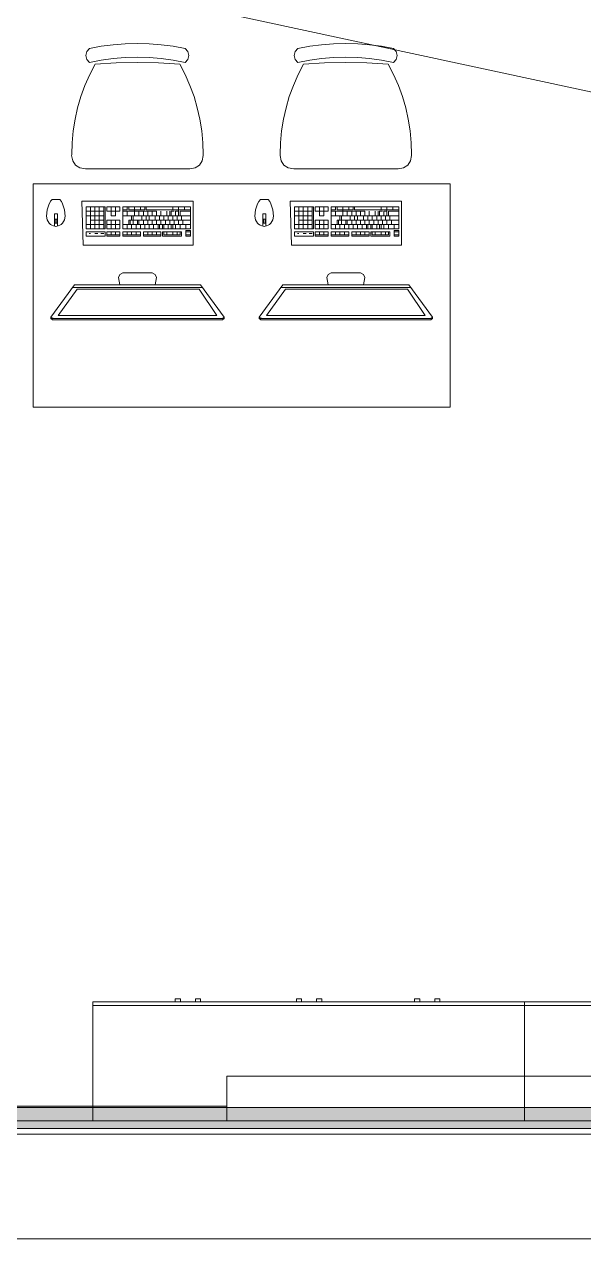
# Model space of a CAD drawing. Header units: millimetres. Extents: x 0 to 1189, y 0 to 841.
# Drawn here: x 812.91 to 831.71, y 490.37 to 531.16 of the extents above; entities that cross this region are included whole.
import ezdxf

# ---------------------------------------------------------------- set-up
doc = ezdxf.new("R2010")
doc.units = ezdxf.units.MM

msp = doc.modelspace()

# ---------------------------------------------------------------- hatches: boundary and pattern name
at = {"true_color": 0xf1d696}
h = msp.add_hatch(color=41, dxfattribs=at)
h.dxf.hatch_style = 2
h.paths.add_polyline_path([(852.759303, 494.774527), (852.764303, 494.074526), (804.236229, 494.077526), (804.236229, 494.777527)])
at = {"true_color": 0x999999}
h = msp.add_hatch(color=253, dxfattribs=at)
h.dxf.hatch_style = 2
h.paths.add_polyline_path([(807.716234, 494.327526), (807.716234, 494.827527), (819.716252, 494.827527), (819.716252, 494.327526)])

# ---------------------------------------------------------------- linework, layer by layer
at = {"color": 144, "lineweight": 0, "true_color": 0x0077b0}
msp.add_lwpolyline([(851.0593, 524.782572), (811.80824, 533.221585)], dxfattribs=at)
at = {"color": 253, "lineweight": 0, "true_color": 0x999999}
for points in [[(815.104245, 529.87658), (815.01387, 529.977955), (814.981245, 530.108581), (815.01387, 530.240081), (815.104245, 530.341581)], [(815.104245, 530.341581), (815.501418, 530.417706), (815.901872, 530.472081), (816.304763, 530.504706), (816.709248, 530.515581), (817.113733, 530.504706), (817.516624, 530.472081), (817.917078, 530.417706), (818.31425, 530.341581)], [(818.31425, 530.341581), (818.404625, 530.240081), (818.43725, 530.108581), (818.404625, 529.977955), (818.31425, 529.87658)], [(822.104256, 529.87658), (822.013881, 529.977955), (821.981256, 530.108581), (822.013881, 530.240081), (822.104256, 530.341581)], [(822.104256, 530.341581), (822.501428, 530.417706), (822.901882, 530.472081), (823.304773, 530.504706), (823.709258, 530.515581), (824.113743, 530.504706), (824.516635, 530.472081), (824.917088, 530.417706), (825.314261, 530.341581)], [(825.314261, 530.341581), (825.404636, 530.240081), (825.437261, 530.108581), (825.404636, 529.977955), (825.314261, 529.87658)], [(814.506244, 526.768575), (814.506244, 526.782576), (814.518899, 527.180166), (814.556666, 527.57492), (814.619254, 527.965691), (814.70637, 528.351328), (814.817719, 528.730684), (814.953011, 529.10261), (815.11195, 529.465959), (815.294246, 529.81958)], [(815.104245, 529.87658), (815.501418, 529.952705), (815.901872, 530.00708), (816.304763, 530.039705), (816.709248, 530.05058), (817.113733, 530.039705), (817.516624, 530.00708), (817.917078, 529.952705), (818.31425, 529.87658)], [(815.294246, 529.81958), (816.001372, 529.86233), (816.709248, 529.87658), (817.424624, 529.862205), (818.13925, 529.81858)], [(818.13925, 529.81858), (818.321545, 529.46496), (818.480485, 529.101626), (818.615776, 528.729737), (818.727126, 528.350453), (818.814241, 527.964935), (818.876829, 527.574342), (818.914597, 527.179836), (818.927251, 526.782576), (818.927251, 526.768575)], [(821.506255, 526.768575), (821.506255, 526.782576), (821.518909, 527.180166), (821.556677, 527.57492), (821.619265, 527.965691), (821.70638, 528.351328), (821.81773, 528.730684), (821.953021, 529.10261), (822.111961, 529.465959), (822.294256, 529.81958)], [(822.104256, 529.87658), (822.501428, 529.952705), (822.901882, 530.00708), (823.304773, 530.039705), (823.709258, 530.05058), (824.113743, 530.039705), (824.516635, 530.00708), (824.917088, 529.952705), (825.314261, 529.87658)], [(822.294256, 529.81958), (823.001382, 529.86233), (823.709258, 529.87658), (824.424635, 529.862205), (825.139261, 529.81858)], [(825.139261, 529.81858), (825.321556, 529.46496), (825.480496, 529.101626), (825.615787, 528.729737), (825.727137, 528.350453), (825.814252, 527.964935), (825.87684, 527.574342), (825.914608, 527.179836), (825.927262, 526.782576), (825.927262, 526.768575)], [(814.965245, 526.297575), (814.78326, 526.333215), (814.63862, 526.43045), (814.541041, 526.574747), (814.505244, 526.751575), (814.506244, 526.768575)], [(818.927251, 526.768575), (818.927251, 526.751575), (818.89161, 526.574747), (818.794376, 526.43045), (818.650079, 526.333215), (818.47325, 526.297575)], [(821.965256, 526.297575), (821.783271, 526.333215), (821.63863, 526.43045), (821.541052, 526.574747), (821.505255, 526.751575), (821.506255, 526.768575)], [(825.927262, 526.768575), (825.927262, 526.751575), (825.891621, 526.574747), (825.794387, 526.43045), (825.65009, 526.333215), (825.473261, 526.297575)], [(818.46725, 526.297575), (814.965245, 526.297575)], [(825.467261, 526.297575), (821.965256, 526.297575)], [(827.216264, 525.797574), (813.216242, 525.797574)], [(813.216242, 525.797574), (813.216242, 518.297563)], [(827.216264, 518.297563), (827.216264, 525.797574)], [(813.660243, 524.713572), (813.683118, 524.922948), (813.750243, 525.122573)], [(813.750243, 525.122573), (813.789243, 525.204573)], [(813.789243, 525.204573), (813.799243, 525.220573)], [(813.799243, 525.220573), (813.837243, 525.265573)], [(813.837243, 525.265573), (813.848243, 525.270573)], [(813.848243, 525.270573), (813.955244, 525.270573)], [(813.955244, 525.270573), (814.103244, 525.270573)], [(814.103244, 525.270573), (814.114244, 525.265573)], [(814.114244, 525.265573), (814.152244, 525.220573)], [(814.152244, 525.220573), (814.161244, 525.204573)], [(814.161244, 525.204573), (814.201244, 525.122573)], [(814.201244, 525.122573), (814.268369, 524.922948), (814.291244, 524.713572)], [(814.842245, 525.220573), (818.590251, 525.220573)], [(814.892245, 523.741571), (814.842245, 525.220573)], [(814.990245, 525.023573), (814.990245, 524.283572)], [(815.631246, 525.023573), (814.990245, 525.023573)], [(814.990245, 525.023573), (814.990245, 524.431572)], [(815.138245, 525.023573), (814.990245, 525.023573)], [(815.138245, 524.431572), (815.138245, 525.023573)], [(815.138245, 525.023573), (815.286246, 525.023573)], [(815.138245, 524.875573), (815.138245, 525.023573)], [(815.286246, 525.023573), (815.286246, 524.875573)], [(815.286246, 525.023573), (815.286246, 524.875573)], [(815.582246, 525.023573), (815.335246, 525.023573)], [(815.434246, 525.023573), (815.434246, 524.283572)], [(815.582246, 524.875573), (815.582246, 525.023573)], [(815.631246, 524.283572), (815.631246, 525.023573)], [(815.681246, 525.023573), (815.977247, 525.023573)], [(815.681246, 524.924573), (815.681246, 525.023573)], [(815.681246, 525.023573), (815.681246, 524.875573)], [(816.124247, 525.023573), (815.681246, 525.023573)], [(815.829246, 524.875573), (815.829246, 525.023573)], [(815.977247, 525.023573), (815.977247, 524.924573)], [(815.977247, 524.727572), (815.977247, 525.023573)], [(816.026247, 525.023573), (816.124247, 525.023573)], [(816.124247, 525.023573), (816.124247, 524.924573)], [(816.124247, 524.875573), (816.124247, 525.023573)], [(816.223247, 525.023573), (816.223247, 524.283572)], [(818.49225, 525.023573), (816.223247, 525.023573)], [(816.223247, 525.023573), (816.371247, 525.023573)], [(816.223247, 524.924573), (816.223247, 525.023573)], [(816.371247, 524.924573), (816.223247, 524.924573)], [(816.371247, 525.023573), (816.371247, 524.924573)], [(816.420247, 525.023573), (816.618248, 525.023573)], [(816.420247, 524.924573), (816.420247, 525.023573)], [(816.618248, 524.924573), (816.420247, 524.924573)], [(816.618248, 525.023573), (816.963248, 525.023573)], [(816.618248, 525.023573), (816.618248, 524.727572)], [(816.618248, 524.924573), (816.618248, 525.023573)], [(816.963248, 524.924573), (816.618248, 524.924573)], [(816.815248, 524.924573), (816.815248, 525.023573)], [(816.815248, 525.023573), (816.815248, 524.924573)], [(816.963248, 525.023573), (816.963248, 524.924573)], [(817.012248, 525.023573), (817.012248, 524.924573)], [(817.90025, 525.023573), (817.012248, 525.023573)], [(817.012248, 524.924573), (817.90025, 524.924573)], [(817.90025, 525.023573), (818.09725, 525.023573)], [(817.90025, 524.924573), (817.90025, 525.023573)], [(817.90025, 524.924573), (817.90025, 525.023573)], [(818.49225, 524.924573), (817.90025, 524.924573)], [(818.09725, 525.023573), (818.49225, 525.023573)], [(818.09725, 524.727572), (818.09725, 525.023573)], [(818.09725, 525.023573), (818.09725, 524.924573)], [(818.29425, 525.023573), (818.29425, 524.924573)], [(818.49225, 524.283572), (818.49225, 525.023573)], [(818.49225, 525.023573), (818.49225, 524.924573)], [(818.590251, 525.220573), (818.590251, 523.741571)], [(820.660254, 524.713572), (820.683129, 524.922948), (820.750254, 525.122573)], [(820.750254, 525.122573), (820.789254, 525.204573)], [(820.789254, 525.204573), (820.799254, 525.220573)], [(820.799254, 525.220573), (820.837254, 525.265573)], [(820.837254, 525.265573), (820.848254, 525.270573)], [(820.848254, 525.270573), (820.955254, 525.270573)], [(820.955254, 525.270573), (821.103254, 525.270573)], [(821.103254, 525.270573), (821.114254, 525.265573)], [(821.114254, 525.265573), (821.152255, 525.220573)], [(821.152255, 525.220573), (821.161255, 525.204573)], [(821.161255, 525.204573), (821.201255, 525.122573)], [(821.201255, 525.122573), (821.26838, 524.922948), (821.291255, 524.713572)], [(821.842256, 525.220573), (825.590261, 525.220573)], [(821.892256, 523.741571), (821.842256, 525.220573)], [(821.990256, 525.023573), (821.990256, 524.283572)], [(822.631257, 525.023573), (821.990256, 525.023573)], [(821.990256, 525.023573), (821.990256, 524.431572)], [(822.138256, 525.023573), (821.990256, 525.023573)], [(822.138256, 524.431572), (822.138256, 525.023573)], [(822.138256, 525.023573), (822.286256, 525.023573)], [(822.138256, 524.875573), (822.138256, 525.023573)], [(822.286256, 525.023573), (822.286256, 524.875573)], [(822.286256, 525.023573), (822.286256, 524.875573)], [(822.582257, 525.023573), (822.335256, 525.023573)], [(822.434256, 525.023573), (822.434256, 524.283572)], [(822.582257, 524.875573), (822.582257, 525.023573)], [(822.631257, 524.283572), (822.631257, 525.023573)], [(822.681257, 525.023573), (822.977257, 525.023573)], [(822.681257, 524.924573), (822.681257, 525.023573)], [(822.681257, 525.023573), (822.681257, 524.875573)], [(823.124258, 525.023573), (822.681257, 525.023573)], [(822.829257, 524.875573), (822.829257, 525.023573)], [(822.977257, 525.023573), (822.977257, 524.924573)], [(822.977257, 524.727572), (822.977257, 525.023573)], [(823.026257, 525.023573), (823.124258, 525.023573)], [(823.124258, 525.023573), (823.124258, 524.924573)], [(823.124258, 524.875573), (823.124258, 525.023573)], [(823.223258, 525.023573), (823.223258, 524.283572)], [(825.492261, 525.023573), (823.223258, 525.023573)], [(823.223258, 525.023573), (823.371258, 525.023573)], [(823.223258, 524.924573), (823.223258, 525.023573)], [(823.371258, 524.924573), (823.223258, 524.924573)], [(823.371258, 525.023573), (823.371258, 524.924573)], [(823.420258, 525.023573), (823.618258, 525.023573)], [(823.420258, 524.924573), (823.420258, 525.023573)], [(823.618258, 524.924573), (823.420258, 524.924573)], [(823.618258, 525.023573), (823.963259, 525.023573)], [(823.618258, 525.023573), (823.618258, 524.727572)], [(823.618258, 524.924573), (823.618258, 525.023573)], [(823.963259, 524.924573), (823.618258, 524.924573)], [(823.815259, 524.924573), (823.815259, 525.023573)], [(823.815259, 525.023573), (823.815259, 524.924573)], [(823.963259, 525.023573), (823.963259, 524.924573)], [(824.012259, 525.023573), (824.012259, 524.924573)], [(824.90026, 525.023573), (824.012259, 525.023573)], [(824.012259, 524.924573), (824.90026, 524.924573)], [(824.90026, 525.023573), (825.097261, 525.023573)], [(824.90026, 524.924573), (824.90026, 525.023573)], [(824.90026, 524.924573), (824.90026, 525.023573)], [(825.492261, 524.924573), (824.90026, 524.924573)], [(825.097261, 525.023573), (825.492261, 525.023573)], [(825.097261, 524.727572), (825.097261, 525.023573)], [(825.097261, 525.023573), (825.097261, 524.924573)], [(825.294261, 525.023573), (825.294261, 524.924573)], [(825.492261, 524.283572), (825.492261, 525.023573)], [(825.492261, 525.023573), (825.492261, 524.924573)], [(825.590261, 525.220573), (825.590261, 523.741571)], [(813.750243, 524.480572), (813.683493, 524.588822), (813.660243, 524.713572)], [(814.025244, 524.786572), (813.926243, 524.786572)], [(813.926243, 524.786572), (813.926243, 524.374572)], [(813.949244, 524.480572), (813.949244, 524.610572)], [(813.949244, 524.610572), (814.002244, 524.610572)], [(814.002244, 524.610572), (814.002244, 524.480572)], [(814.025244, 524.374572), (814.025244, 524.786572)], [(814.291244, 524.713572), (814.267994, 524.588822), (814.201244, 524.480572)], [(814.990245, 524.875573), (815.286246, 524.875573)], [(814.990245, 524.727572), (815.138245, 524.727572)], [(815.138245, 524.431572), (815.138245, 524.875573)], [(815.434246, 524.727572), (815.138245, 524.727572)], [(815.138245, 524.579572), (815.286246, 524.579572)], [(815.286246, 524.431572), (815.286246, 524.875573)], [(815.286246, 524.875573), (815.582246, 524.875573)], [(815.286246, 524.579572), (815.582246, 524.579572)], [(815.335246, 524.875573), (815.582246, 524.875573)], [(815.582246, 524.727572), (815.434246, 524.727572)], [(815.582246, 524.875573), (815.582246, 524.431572)], [(815.681246, 524.875573), (815.829246, 524.875573)], [(815.681246, 524.875573), (816.124247, 524.875573)], [(815.681246, 524.431572), (815.681246, 524.579572)], [(815.681246, 524.579572), (815.681246, 524.283572)], [(815.681246, 524.579572), (816.124247, 524.579572)], [(816.124247, 524.579572), (815.681246, 524.579572)], [(815.829246, 524.727572), (815.829246, 524.875573)], [(815.829246, 524.727572), (815.829246, 524.875573)], [(815.977247, 524.727572), (815.829246, 524.727572)], [(815.977247, 524.727572), (815.829246, 524.727572)], [(815.829246, 524.579572), (815.829246, 524.431572)], [(815.977247, 524.875573), (815.977247, 524.727572)], [(815.977247, 524.579572), (815.977247, 524.283572)], [(816.124247, 524.283572), (816.124247, 524.579572)], [(816.124247, 524.579572), (816.124247, 524.431572)], [(816.223247, 524.727572), (816.223247, 524.875573)], [(816.618248, 524.875573), (816.223247, 524.875573)], [(816.223247, 524.727572), (816.519247, 524.727572)], [(816.371247, 524.727572), (816.223247, 524.727572)], [(816.223247, 524.431572), (816.223247, 524.727572)], [(816.371247, 524.875573), (816.371247, 524.727572)], [(816.371247, 524.875573), (816.371247, 524.727572)], [(816.371247, 524.727572), (816.618248, 524.727572)], [(816.519247, 524.579572), (816.420247, 524.579572)], [(816.420247, 524.579572), (816.420247, 524.431572)], [(816.815248, 524.579572), (816.470247, 524.579572)], [(816.470247, 524.431572), (816.470247, 524.579572)], [(816.519247, 524.727572), (816.519247, 524.579572)], [(816.568248, 524.579572), (816.568248, 524.727572)], [(816.568248, 524.727572), (816.667248, 524.727572)], [(816.568248, 524.579572), (816.568248, 524.431572)], [(816.618248, 524.727572), (816.618248, 524.875573)], [(816.618248, 524.875573), (816.914248, 524.875573)], [(817.801249, 524.727572), (816.618248, 524.727572)], [(816.667248, 524.727572), (817.752249, 524.727572)], [(816.716248, 524.431572), (816.716248, 524.579572)], [(816.766248, 524.727572), (816.766248, 524.875573)], [(816.766248, 524.431572), (816.766248, 524.579572)], [(816.766248, 524.579572), (817.061248, 524.579572)], [(817.012248, 524.579572), (816.815248, 524.579572)], [(816.864248, 524.579572), (816.864248, 524.727572)], [(816.914248, 524.727572), (816.914248, 524.875573)], [(816.914248, 524.875573), (817.357249, 524.875573)], [(817.061248, 524.727572), (816.914248, 524.727572)], [(816.914248, 524.579572), (816.914248, 524.431572)], [(817.012248, 524.579572), (817.012248, 524.727572)], [(818.04825, 524.579572), (817.012248, 524.579572)], [(817.061248, 524.727572), (817.061248, 524.875573)], [(817.061248, 524.431572), (817.061248, 524.579572)], [(817.061248, 524.579572), (817.061248, 524.431572)], [(817.111248, 524.727572), (817.111248, 524.579572)], [(817.209249, 524.727572), (817.209249, 524.875573)], [(817.209249, 524.431572), (817.209249, 524.579572)], [(817.308249, 524.579572), (817.308249, 524.727572)], [(817.357249, 524.727572), (817.357249, 524.875573)], [(817.357249, 524.431572), (817.357249, 524.579572)], [(817.456249, 524.579572), (817.456249, 524.727572)], [(817.505249, 524.875573), (817.505249, 524.727572)], [(817.505249, 524.579572), (817.505249, 524.431572)], [(817.505249, 524.431572), (817.505249, 524.579572)], [(817.604249, 524.727572), (817.604249, 524.579572)], [(817.604249, 524.579572), (817.604249, 524.727572)], [(817.653249, 524.431572), (817.653249, 524.579572)], [(817.703249, 524.727572), (817.703249, 524.875573)], [(817.752249, 524.727572), (817.90025, 524.727572)], [(817.752249, 524.579572), (817.752249, 524.727572)], [(817.801249, 524.875573), (817.801249, 524.727572)], [(817.801249, 524.431572), (817.801249, 524.579572)], [(817.851249, 524.875573), (817.94925, 524.875573)], [(817.851249, 524.727572), (817.851249, 524.875573)], [(817.851249, 524.727572), (818.19625, 524.727572)], [(817.90025, 524.727572), (817.90025, 524.579572)], [(818.19625, 524.579572), (817.94925, 524.579572)], [(817.94925, 524.431572), (817.94925, 524.579572)], [(817.94925, 524.579572), (817.94925, 524.431572)], [(817.99825, 524.875573), (818.09725, 524.875573)], [(817.99825, 524.727572), (817.99825, 524.875573)], [(818.04825, 524.727572), (818.04825, 524.579572)], [(818.04825, 524.579572), (818.04825, 524.727572)], [(818.09725, 524.579572), (818.24525, 524.579572)], [(818.09725, 524.431572), (818.09725, 524.579572)], [(818.14625, 524.875573), (818.14625, 524.727572)], [(818.49225, 524.875573), (818.14625, 524.875573)], [(818.14625, 524.727572), (818.49225, 524.727572)], [(818.49225, 524.727572), (818.19625, 524.727572)], [(818.19625, 524.727572), (818.19625, 524.579572)], [(818.19625, 524.727572), (818.19625, 524.579572)], [(818.19625, 524.579572), (818.49225, 524.579572)], [(818.24525, 524.579572), (818.24525, 524.431572)], [(818.24525, 524.579572), (818.24525, 524.431572)], [(818.49225, 524.579572), (818.24525, 524.579572)], [(818.49225, 524.727572), (818.49225, 524.875573)], [(818.49225, 524.579572), (818.49225, 524.727572)], [(818.49225, 524.431572), (818.49225, 524.579572)], [(820.750254, 524.480572), (820.683504, 524.588822), (820.660254, 524.713572)], [(821.025254, 524.786572), (820.926254, 524.786572)], [(820.926254, 524.786572), (820.926254, 524.374572)], [(820.949254, 524.480572), (820.949254, 524.610572)], [(820.949254, 524.610572), (821.002254, 524.610572)], [(821.002254, 524.610572), (821.002254, 524.480572)], [(821.025254, 524.374572), (821.025254, 524.786572)], [(821.291255, 524.713572), (821.268005, 524.588822), (821.201255, 524.480572)], [(821.990256, 524.875573), (822.286256, 524.875573)], [(821.990256, 524.727572), (822.138256, 524.727572)], [(822.138256, 524.431572), (822.138256, 524.875573)], [(822.434256, 524.727572), (822.138256, 524.727572)], [(822.138256, 524.579572), (822.286256, 524.579572)], [(822.286256, 524.431572), (822.286256, 524.875573)], [(822.286256, 524.875573), (822.582257, 524.875573)], [(822.286256, 524.579572), (822.582257, 524.579572)], [(822.335256, 524.875573), (822.582257, 524.875573)], [(822.582257, 524.727572), (822.434256, 524.727572)], [(822.582257, 524.875573), (822.582257, 524.431572)], [(822.681257, 524.875573), (822.829257, 524.875573)], [(822.681257, 524.875573), (823.124258, 524.875573)], [(822.681257, 524.431572), (822.681257, 524.579572)], [(822.681257, 524.579572), (822.681257, 524.283572)], [(822.681257, 524.579572), (823.124258, 524.579572)], [(823.124258, 524.579572), (822.681257, 524.579572)], [(822.829257, 524.727572), (822.829257, 524.875573)], [(822.829257, 524.727572), (822.829257, 524.875573)], [(822.977257, 524.727572), (822.829257, 524.727572)], [(822.977257, 524.727572), (822.829257, 524.727572)], [(822.829257, 524.579572), (822.829257, 524.431572)], [(822.977257, 524.875573), (822.977257, 524.727572)], [(822.977257, 524.579572), (822.977257, 524.283572)], [(823.124258, 524.283572), (823.124258, 524.579572)], [(823.124258, 524.579572), (823.124258, 524.431572)], [(823.223258, 524.727572), (823.223258, 524.875573)], [(823.618258, 524.875573), (823.223258, 524.875573)], [(823.223258, 524.727572), (823.519258, 524.727572)], [(823.371258, 524.727572), (823.223258, 524.727572)], [(823.223258, 524.431572), (823.223258, 524.727572)], [(823.371258, 524.875573), (823.371258, 524.727572)], [(823.371258, 524.875573), (823.371258, 524.727572)], [(823.371258, 524.727572), (823.618258, 524.727572)], [(823.519258, 524.579572), (823.420258, 524.579572)], [(823.420258, 524.579572), (823.420258, 524.431572)], [(823.815259, 524.579572), (823.470258, 524.579572)], [(823.470258, 524.431572), (823.470258, 524.579572)], [(823.519258, 524.727572), (823.519258, 524.579572)], [(823.568258, 524.579572), (823.568258, 524.727572)], [(823.568258, 524.727572), (823.667258, 524.727572)], [(823.568258, 524.579572), (823.568258, 524.431572)], [(823.618258, 524.727572), (823.618258, 524.875573)], [(823.618258, 524.875573), (823.914259, 524.875573)], [(824.80126, 524.727572), (823.618258, 524.727572)], [(823.667258, 524.727572), (824.75226, 524.727572)], [(823.716258, 524.431572), (823.716258, 524.579572)], [(823.766259, 524.727572), (823.766259, 524.875573)], [(823.766259, 524.431572), (823.766259, 524.579572)], [(823.766259, 524.579572), (824.061259, 524.579572)], [(824.012259, 524.579572), (823.815259, 524.579572)], [(823.864259, 524.579572), (823.864259, 524.727572)], [(823.914259, 524.727572), (823.914259, 524.875573)], [(823.914259, 524.875573), (824.357259, 524.875573)], [(824.061259, 524.727572), (823.914259, 524.727572)], [(823.914259, 524.579572), (823.914259, 524.431572)], [(824.012259, 524.579572), (824.012259, 524.727572)], [(825.04826, 524.579572), (824.012259, 524.579572)], [(824.061259, 524.727572), (824.061259, 524.875573)], [(824.061259, 524.431572), (824.061259, 524.579572)], [(824.061259, 524.579572), (824.061259, 524.431572)], [(824.111259, 524.727572), (824.111259, 524.579572)], [(824.209259, 524.727572), (824.209259, 524.875573)], [(824.209259, 524.431572), (824.209259, 524.579572)], [(824.308259, 524.579572), (824.308259, 524.727572)], [(824.357259, 524.727572), (824.357259, 524.875573)], [(824.357259, 524.431572), (824.357259, 524.579572)], [(824.45626, 524.579572), (824.45626, 524.727572)], [(824.50526, 524.875573), (824.50526, 524.727572)], [(824.50526, 524.579572), (824.50526, 524.431572)], [(824.50526, 524.431572), (824.50526, 524.579572)], [(824.60426, 524.727572), (824.60426, 524.579572)], [(824.60426, 524.579572), (824.60426, 524.727572)], [(824.65326, 524.431572), (824.65326, 524.579572)], [(824.70326, 524.727572), (824.70326, 524.875573)], [(824.75226, 524.727572), (824.90026, 524.727572)], [(824.75226, 524.579572), (824.75226, 524.727572)], [(824.80126, 524.875573), (824.80126, 524.727572)], [(824.80126, 524.431572), (824.80126, 524.579572)], [(824.85126, 524.875573), (824.94926, 524.875573)], [(824.85126, 524.727572), (824.85126, 524.875573)], [(824.85126, 524.727572), (825.196261, 524.727572)], [(824.90026, 524.727572), (824.90026, 524.579572)], [(825.196261, 524.579572), (824.94926, 524.579572)], [(824.94926, 524.431572), (824.94926, 524.579572)], [(824.94926, 524.579572), (824.94926, 524.431572)], [(824.99826, 524.875573), (825.097261, 524.875573)], [(824.99826, 524.727572), (824.99826, 524.875573)], [(825.04826, 524.727572), (825.04826, 524.579572)], [(825.04826, 524.579572), (825.04826, 524.727572)], [(825.097261, 524.579572), (825.245261, 524.579572)], [(825.097261, 524.431572), (825.097261, 524.579572)], [(825.146261, 524.875573), (825.146261, 524.727572)], [(825.492261, 524.875573), (825.146261, 524.875573)], [(825.146261, 524.727572), (825.492261, 524.727572)], [(825.492261, 524.727572), (825.196261, 524.727572)], [(825.196261, 524.727572), (825.196261, 524.579572)], [(825.196261, 524.727572), (825.196261, 524.579572)], [(825.196261, 524.579572), (825.492261, 524.579572)], [(825.245261, 524.579572), (825.245261, 524.431572)], [(825.245261, 524.579572), (825.245261, 524.431572)], [(825.492261, 524.579572), (825.245261, 524.579572)], [(825.492261, 524.727572), (825.492261, 524.875573)], [(825.492261, 524.579572), (825.492261, 524.727572)], [(825.492261, 524.431572), (825.492261, 524.579572)], [(813.786243, 524.442572), (813.750243, 524.480572)], [(813.799243, 524.431572), (813.786243, 524.442572)], [(813.841243, 524.406572), (813.799243, 524.431572)], [(813.898243, 524.382572), (813.841243, 524.406572)], [(813.975244, 524.369572), (813.898243, 524.382572)], [(814.002244, 524.480572), (813.949244, 524.480572)], [(814.053244, 524.382572), (813.975244, 524.369572)], [(814.110244, 524.406572), (814.053244, 524.382572)], [(814.152244, 524.431572), (814.110244, 524.406572)], [(814.165244, 524.442572), (814.152244, 524.431572)], [(814.201244, 524.480572), (814.165244, 524.442572)], [(814.990245, 524.431572), (815.434246, 524.431572)], [(814.990245, 524.283572), (814.990245, 524.431572)], [(814.990245, 524.431572), (815.138245, 524.431572)], [(815.138245, 524.283572), (814.990245, 524.283572)], [(814.990245, 524.283572), (815.631246, 524.283572)], [(814.990245, 524.185572), (814.990245, 524.037571)], [(815.631246, 524.185572), (814.990245, 524.185572)], [(815.089245, 524.135571), (815.138245, 524.135571)], [(815.138245, 524.135571), (815.089245, 524.135571)], [(815.138245, 524.431572), (815.138245, 524.283572)], [(815.286246, 524.431572), (815.187245, 524.431572)], [(815.582246, 524.283572), (815.187245, 524.283572)], [(815.286246, 524.431572), (815.286246, 524.283572)], [(815.286246, 524.135571), (815.385246, 524.135571)], [(815.385246, 524.135571), (815.286246, 524.135571)], [(815.582246, 524.431572), (815.335246, 524.431572)], [(815.483246, 524.431572), (815.582246, 524.431572)], [(815.582246, 524.135571), (815.483246, 524.135571)], [(815.582246, 524.135571), (815.483246, 524.135571)], [(815.582246, 524.431572), (815.582246, 524.283572)], [(815.631246, 524.037571), (815.631246, 524.185572)], [(815.681246, 524.283572), (815.681246, 524.431572)], [(816.124247, 524.431572), (815.681246, 524.431572)], [(815.829246, 524.283572), (815.681246, 524.283572)], [(815.681246, 524.283572), (816.124247, 524.283572)], [(815.681246, 524.185572), (816.124247, 524.185572)], [(816.124247, 524.185572), (815.681246, 524.185572)], [(815.681246, 524.086571), (815.681246, 524.185572)], [(815.681246, 524.185572), (815.681246, 524.037571)], [(815.829246, 524.431572), (815.829246, 524.283572)], [(815.977247, 524.283572), (815.829246, 524.283572)], [(815.829246, 524.185572), (815.829246, 524.086571)], [(815.977247, 524.185572), (815.977247, 524.086571)], [(816.124247, 524.283572), (816.026247, 524.283572)], [(816.124247, 524.431572), (816.124247, 524.283572)], [(816.124247, 524.185572), (816.124247, 524.086571)], [(816.124247, 524.037571), (816.124247, 524.185572)], [(816.223247, 524.431572), (816.371247, 524.431572)], [(816.223247, 524.283572), (816.223247, 524.431572)], [(816.420247, 524.431572), (816.223247, 524.431572)], [(816.223247, 524.283572), (818.49225, 524.283572)], [(816.519247, 524.283572), (816.223247, 524.283572)], [(816.223247, 524.185572), (816.519247, 524.185572)], [(816.223247, 524.086571), (816.223247, 524.185572)], [(816.223247, 524.185572), (816.223247, 524.037571)], [(816.815248, 524.185572), (816.223247, 524.185572)], [(816.371247, 524.283572), (816.371247, 524.431572)], [(816.371247, 524.431572), (816.519247, 524.431572)], [(816.371247, 524.086571), (816.371247, 524.185572)], [(816.716248, 524.431572), (816.470247, 524.431572)], [(816.519247, 524.431572), (816.963248, 524.431572)], [(816.519247, 524.283572), (816.519247, 524.431572)], [(816.667248, 524.283572), (816.519247, 524.283572)], [(816.519247, 524.185572), (816.667248, 524.185572)], [(816.519247, 524.185572), (816.519247, 524.086571)], [(816.667248, 524.431572), (816.667248, 524.283572)], [(816.667248, 524.283572), (816.667248, 524.431572)], [(816.815248, 524.283572), (816.667248, 524.283572)], [(816.667248, 524.185572), (816.815248, 524.185572)], [(816.667248, 524.185572), (816.667248, 524.086571)], [(817.061248, 524.431572), (816.766248, 524.431572)], [(816.815248, 524.431572), (816.815248, 524.283572)], [(816.963248, 524.283572), (816.815248, 524.283572)], [(816.815248, 524.185572), (816.815248, 524.086571)], [(816.815248, 524.037571), (816.815248, 524.185572)], [(816.914248, 524.185572), (817.160248, 524.185572)], [(816.914248, 524.086571), (816.914248, 524.185572)], [(816.914248, 524.185572), (816.914248, 524.037571)], [(817.505249, 524.185572), (816.914248, 524.185572)], [(817.653249, 524.431572), (816.963248, 524.431572)], [(816.963248, 524.431572), (816.963248, 524.283572)], [(817.209249, 524.431572), (817.061248, 524.431572)], [(817.061248, 524.086571), (817.061248, 524.185572)], [(817.111248, 524.431572), (817.111248, 524.283572)], [(817.111248, 524.283572), (817.111248, 524.431572)], [(817.209249, 524.086571), (817.209249, 524.185572)], [(817.209249, 524.185572), (817.505249, 524.185572)], [(817.259249, 524.431572), (817.259249, 524.283572)], [(817.357249, 524.086571), (817.357249, 524.185572)], [(817.407249, 524.431572), (817.407249, 524.283572)], [(817.456249, 524.431572), (817.555249, 524.431572)], [(817.456249, 524.283572), (817.456249, 524.431572)], [(817.703249, 524.283572), (817.456249, 524.283572)], [(817.505249, 524.185572), (817.505249, 524.086571)], [(817.505249, 524.037571), (817.505249, 524.185572)], [(817.555249, 524.431572), (817.555249, 524.283572)], [(818.19625, 524.185572), (817.555249, 524.185572)], [(817.555249, 524.185572), (817.555249, 524.037571)], [(817.604249, 524.431572), (817.703249, 524.431572)], [(817.604249, 524.283572), (817.604249, 524.431572)], [(817.604249, 524.086571), (817.604249, 524.185572)], [(817.604249, 524.185572), (818.14625, 524.185572)], [(817.653249, 524.431572), (818.49225, 524.431572)], [(817.703249, 524.185572), (817.703249, 524.086571)], [(817.752249, 524.283572), (817.752249, 524.431572)], [(817.99825, 524.283572), (817.752249, 524.283572)], [(817.851249, 524.431572), (817.851249, 524.283572)], [(817.90025, 524.283572), (817.90025, 524.431572)], [(817.90025, 524.086571), (817.90025, 524.185572)], [(817.99825, 524.431572), (817.99825, 524.283572)], [(818.14625, 524.283572), (818.04825, 524.283572)], [(818.04825, 524.086571), (818.04825, 524.185572)], [(818.14625, 524.431572), (818.14625, 524.283572)], [(818.14625, 524.185572), (818.14625, 524.086571)], [(818.49225, 524.283572), (818.19625, 524.283572)], [(818.19625, 524.037571), (818.19625, 524.185572)], [(818.24525, 524.431572), (818.49225, 524.431572)], [(818.34425, 524.431572), (818.34425, 524.283572)], [(818.34425, 524.283572), (818.34425, 524.431572)], [(818.34425, 524.234572), (818.49225, 524.234572)], [(818.34425, 524.037571), (818.34425, 524.234572)], [(818.34425, 524.185572), (818.49225, 524.185572)], [(818.34425, 524.086571), (818.34425, 524.185572)], [(818.49225, 524.431572), (818.49225, 524.283572)], [(818.49225, 524.234572), (818.49225, 524.037571)], [(818.49225, 524.185572), (818.49225, 524.086571)], [(820.786254, 524.442572), (820.750254, 524.480572)], [(820.799254, 524.431572), (820.786254, 524.442572)], [(820.841254, 524.406572), (820.799254, 524.431572)], [(820.898254, 524.382572), (820.841254, 524.406572)], [(820.975254, 524.369572), (820.898254, 524.382572)], [(821.002254, 524.480572), (820.949254, 524.480572)], [(821.053254, 524.382572), (820.975254, 524.369572)], [(821.110254, 524.406572), (821.053254, 524.382572)], [(821.152255, 524.431572), (821.110254, 524.406572)], [(821.165255, 524.442572), (821.152255, 524.431572)], [(821.201255, 524.480572), (821.165255, 524.442572)], [(821.990256, 524.431572), (822.434256, 524.431572)], [(821.990256, 524.283572), (821.990256, 524.431572)], [(821.990256, 524.431572), (822.138256, 524.431572)], [(822.138256, 524.283572), (821.990256, 524.283572)], [(821.990256, 524.283572), (822.631257, 524.283572)], [(821.990256, 524.185572), (821.990256, 524.037571)], [(822.631257, 524.185572), (821.990256, 524.185572)], [(822.089256, 524.135571), (822.138256, 524.135571)], [(822.138256, 524.135571), (822.089256, 524.135571)], [(822.138256, 524.431572), (822.138256, 524.283572)], [(822.286256, 524.431572), (822.187256, 524.431572)], [(822.582257, 524.283572), (822.187256, 524.283572)], [(822.286256, 524.431572), (822.286256, 524.283572)], [(822.286256, 524.135571), (822.385256, 524.135571)], [(822.385256, 524.135571), (822.286256, 524.135571)], [(822.582257, 524.431572), (822.335256, 524.431572)], [(822.483257, 524.431572), (822.582257, 524.431572)], [(822.582257, 524.135571), (822.483257, 524.135571)], [(822.582257, 524.135571), (822.483257, 524.135571)], [(822.582257, 524.431572), (822.582257, 524.283572)], [(822.631257, 524.037571), (822.631257, 524.185572)], [(822.681257, 524.283572), (822.681257, 524.431572)], [(823.124258, 524.431572), (822.681257, 524.431572)], [(822.829257, 524.283572), (822.681257, 524.283572)], [(822.681257, 524.283572), (823.124258, 524.283572)], [(822.681257, 524.185572), (823.124258, 524.185572)], [(823.124258, 524.185572), (822.681257, 524.185572)], [(822.681257, 524.086571), (822.681257, 524.185572)], [(822.681257, 524.185572), (822.681257, 524.037571)], [(822.829257, 524.431572), (822.829257, 524.283572)], [(822.977257, 524.283572), (822.829257, 524.283572)], [(822.829257, 524.185572), (822.829257, 524.086571)], [(822.977257, 524.185572), (822.977257, 524.086571)], [(823.124258, 524.283572), (823.026257, 524.283572)], [(823.124258, 524.431572), (823.124258, 524.283572)], [(823.124258, 524.185572), (823.124258, 524.086571)], [(823.124258, 524.037571), (823.124258, 524.185572)], [(823.223258, 524.431572), (823.371258, 524.431572)], [(823.223258, 524.283572), (823.223258, 524.431572)], [(823.420258, 524.431572), (823.223258, 524.431572)], [(823.223258, 524.283572), (825.492261, 524.283572)], [(823.519258, 524.283572), (823.223258, 524.283572)], [(823.223258, 524.185572), (823.519258, 524.185572)], [(823.223258, 524.086571), (823.223258, 524.185572)], [(823.223258, 524.185572), (823.223258, 524.037571)], [(823.815259, 524.185572), (823.223258, 524.185572)], [(823.371258, 524.283572), (823.371258, 524.431572)], [(823.371258, 524.431572), (823.519258, 524.431572)], [(823.371258, 524.086571), (823.371258, 524.185572)], [(823.716258, 524.431572), (823.470258, 524.431572)], [(823.519258, 524.431572), (823.963259, 524.431572)], [(823.519258, 524.283572), (823.519258, 524.431572)], [(823.667258, 524.283572), (823.519258, 524.283572)], [(823.519258, 524.185572), (823.667258, 524.185572)], [(823.519258, 524.185572), (823.519258, 524.086571)], [(823.667258, 524.431572), (823.667258, 524.283572)], [(823.667258, 524.283572), (823.667258, 524.431572)], [(823.815259, 524.283572), (823.667258, 524.283572)], [(823.667258, 524.185572), (823.815259, 524.185572)], [(823.667258, 524.185572), (823.667258, 524.086571)], [(824.061259, 524.431572), (823.766259, 524.431572)], [(823.815259, 524.431572), (823.815259, 524.283572)], [(823.963259, 524.283572), (823.815259, 524.283572)], [(823.815259, 524.185572), (823.815259, 524.086571)], [(823.815259, 524.037571), (823.815259, 524.185572)], [(823.914259, 524.185572), (824.160259, 524.185572)], [(823.914259, 524.086571), (823.914259, 524.185572)], [(823.914259, 524.185572), (823.914259, 524.037571)], [(824.50526, 524.185572), (823.914259, 524.185572)], [(824.65326, 524.431572), (823.963259, 524.431572)], [(823.963259, 524.431572), (823.963259, 524.283572)], [(824.209259, 524.431572), (824.061259, 524.431572)], [(824.061259, 524.086571), (824.061259, 524.185572)], [(824.111259, 524.431572), (824.111259, 524.283572)], [(824.111259, 524.283572), (824.111259, 524.431572)], [(824.209259, 524.086571), (824.209259, 524.185572)], [(824.209259, 524.185572), (824.50526, 524.185572)], [(824.259259, 524.431572), (824.259259, 524.283572)], [(824.357259, 524.086571), (824.357259, 524.185572)], [(824.40726, 524.431572), (824.40726, 524.283572)], [(824.45626, 524.431572), (824.55526, 524.431572)], [(824.45626, 524.283572), (824.45626, 524.431572)], [(824.70326, 524.283572), (824.45626, 524.283572)], [(824.50526, 524.185572), (824.50526, 524.086571)], [(824.50526, 524.037571), (824.50526, 524.185572)], [(824.55526, 524.431572), (824.55526, 524.283572)], [(825.196261, 524.185572), (824.55526, 524.185572)], [(824.55526, 524.185572), (824.55526, 524.037571)], [(824.60426, 524.431572), (824.70326, 524.431572)], [(824.60426, 524.283572), (824.60426, 524.431572)], [(824.60426, 524.086571), (824.60426, 524.185572)], [(824.60426, 524.185572), (825.146261, 524.185572)], [(824.65326, 524.431572), (825.492261, 524.431572)], [(824.70326, 524.185572), (824.70326, 524.086571)], [(824.75226, 524.283572), (824.75226, 524.431572)], [(824.99826, 524.283572), (824.75226, 524.283572)], [(824.85126, 524.431572), (824.85126, 524.283572)], [(824.90026, 524.283572), (824.90026, 524.431572)], [(824.90026, 524.086571), (824.90026, 524.185572)], [(824.99826, 524.431572), (824.99826, 524.283572)], [(825.146261, 524.283572), (825.04826, 524.283572)], [(825.04826, 524.086571), (825.04826, 524.185572)], [(825.146261, 524.431572), (825.146261, 524.283572)], [(825.146261, 524.185572), (825.146261, 524.086571)], [(825.492261, 524.283572), (825.196261, 524.283572)], [(825.196261, 524.037571), (825.196261, 524.185572)], [(825.245261, 524.431572), (825.492261, 524.431572)], [(825.344261, 524.431572), (825.344261, 524.283572)], [(825.344261, 524.283572), (825.344261, 524.431572)], [(825.344261, 524.234572), (825.492261, 524.234572)], [(825.344261, 524.037571), (825.344261, 524.234572)], [(825.344261, 524.185572), (825.492261, 524.185572)], [(825.344261, 524.086571), (825.344261, 524.185572)], [(825.492261, 524.431572), (825.492261, 524.283572)], [(825.492261, 524.234572), (825.492261, 524.037571)], [(825.492261, 524.185572), (825.492261, 524.086571)], [(818.590251, 523.741571), (814.892245, 523.741571)], [(814.990245, 524.037571), (815.631246, 524.037571)], [(816.124247, 524.086571), (815.681246, 524.086571)], [(815.681246, 524.037571), (816.124247, 524.037571)], [(816.519247, 524.086571), (816.223247, 524.086571)], [(816.223247, 524.037571), (816.815248, 524.037571)], [(816.815248, 524.086571), (816.519247, 524.086571)], [(817.209249, 524.086571), (816.914248, 524.086571)], [(816.914248, 524.037571), (817.505249, 524.037571)], [(817.505249, 524.086571), (817.209249, 524.086571)], [(817.555249, 524.037571), (818.19625, 524.037571)], [(818.14625, 524.086571), (817.604249, 524.086571)], [(818.49225, 524.086571), (818.34425, 524.086571)], [(818.49225, 524.037571), (818.34425, 524.037571)], [(825.590261, 523.741571), (821.892256, 523.741571)], [(821.990256, 524.037571), (822.631257, 524.037571)], [(823.124258, 524.086571), (822.681257, 524.086571)], [(822.681257, 524.037571), (823.124258, 524.037571)], [(823.519258, 524.086571), (823.223258, 524.086571)], [(823.223258, 524.037571), (823.815259, 524.037571)], [(823.815259, 524.086571), (823.519258, 524.086571)], [(824.209259, 524.086571), (823.914259, 524.086571)], [(823.914259, 524.037571), (824.50526, 524.037571)], [(824.50526, 524.086571), (824.209259, 524.086571)], [(824.55526, 524.037571), (825.196261, 524.037571)], [(825.146261, 524.086571), (824.60426, 524.086571)], [(825.492261, 524.086571), (825.344261, 524.086571)], [(825.492261, 524.037571), (825.344261, 524.037571)], [(816.124247, 522.754569), (816.075247, 522.656569)], [(816.124247, 522.754569), (816.075247, 522.656569)], [(816.075247, 522.656569), (816.124247, 522.409569)], [(816.223247, 522.804569), (816.124247, 522.754569)], [(816.223247, 522.804569), (816.124247, 522.754569)], [(816.223247, 522.804569), (816.716248, 522.804569)], [(816.223247, 522.804569), (816.716248, 522.804569)], [(816.716248, 522.804569), (817.209249, 522.804569)], [(816.716248, 522.804569), (817.209249, 522.804569)], [(817.209249, 522.804569), (817.308249, 522.754569)], [(817.209249, 522.804569), (817.308249, 522.754569)], [(817.308249, 522.754569), (817.357249, 522.656569)], [(817.308249, 522.754569), (817.357249, 522.656569)], [(817.357249, 522.656569), (817.308249, 522.409569)], [(823.124258, 522.754569), (823.075257, 522.656569)], [(823.124258, 522.754569), (823.075257, 522.656569)], [(823.075257, 522.656569), (823.124258, 522.409569)], [(823.223258, 522.804569), (823.124258, 522.754569)], [(823.223258, 522.804569), (823.124258, 522.754569)], [(823.223258, 522.804569), (823.716258, 522.804569)], [(823.223258, 522.804569), (823.716258, 522.804569)], [(823.716258, 522.804569), (824.209259, 522.804569)], [(823.716258, 522.804569), (824.209259, 522.804569)], [(824.209259, 522.804569), (824.308259, 522.754569)], [(824.209259, 522.804569), (824.308259, 522.754569)], [(824.308259, 522.754569), (824.357259, 522.656569)], [(824.308259, 522.754569), (824.357259, 522.656569)], [(824.357259, 522.656569), (824.308259, 522.409569)], [(814.596245, 522.409569), (813.807243, 521.324567)], [(814.694245, 522.261569), (814.053244, 521.374567)], [(816.716248, 522.311569), (814.546244, 522.311569)], [(814.645245, 522.409569), (814.596245, 522.409569)], [(814.744245, 522.409569), (814.645245, 522.409569)], [(816.716248, 522.261569), (814.694245, 522.261569)], [(816.716248, 522.409569), (814.744245, 522.409569)], [(818.738251, 522.409569), (816.716248, 522.409569)], [(818.886251, 522.311569), (816.716248, 522.311569)], [(818.787251, 522.261569), (816.716248, 522.261569)], [(818.837251, 522.409569), (818.738251, 522.409569)], [(819.379252, 521.374567), (818.787251, 522.261569)], [(819.626252, 521.324567), (818.837251, 522.409569)], [(821.596255, 522.409569), (820.807254, 521.324567)], [(821.694255, 522.261569), (821.053254, 521.374567)], [(823.716258, 522.311569), (821.546255, 522.311569)], [(821.645255, 522.409569), (821.596255, 522.409569)], [(821.744255, 522.409569), (821.645255, 522.409569)], [(823.716258, 522.261569), (821.694255, 522.261569)], [(823.716258, 522.409569), (821.744255, 522.409569)], [(825.738262, 522.409569), (823.716258, 522.409569)], [(825.886262, 522.311569), (823.716258, 522.311569)], [(825.787262, 522.261569), (823.716258, 522.261569)], [(825.837262, 522.409569), (825.738262, 522.409569)], [(826.379263, 521.374567), (825.787262, 522.261569)], [(826.626263, 521.324567), (825.837262, 522.409569)], [(813.807243, 521.324567), (813.807243, 521.275567)], [(813.807243, 521.324567), (813.905243, 521.275567)], [(813.807243, 521.275567), (813.856243, 521.226567)], [(813.807243, 521.275567), (813.905243, 521.275567)], [(813.905243, 521.275567), (816.716248, 521.275567)], [(813.905243, 521.275567), (816.716248, 521.275567)], [(814.053244, 521.374567), (816.716248, 521.374567)], [(816.716248, 521.374567), (819.379252, 521.374567)], [(816.716248, 521.275567), (819.527252, 521.275567)], [(816.716248, 521.275567), (819.577252, 521.275567)], [(819.527252, 521.275567), (819.626252, 521.275567)], [(819.577252, 521.275567), (819.626252, 521.324567)], [(819.577252, 521.226567), (819.626252, 521.275567)], [(819.626252, 521.275567), (819.626252, 521.324567)], [(820.807254, 521.324567), (820.807254, 521.275567)], [(820.807254, 521.324567), (820.905254, 521.275567)], [(820.807254, 521.275567), (820.856254, 521.226567)], [(820.807254, 521.275567), (820.905254, 521.275567)], [(820.905254, 521.275567), (823.716258, 521.275567)], [(820.905254, 521.275567), (823.716258, 521.275567)], [(821.053254, 521.374567), (823.716258, 521.374567)], [(823.716258, 521.374567), (826.379263, 521.374567)], [(823.716258, 521.275567), (826.527263, 521.275567)], [(823.716258, 521.275567), (826.577263, 521.275567)], [(826.527263, 521.275567), (826.626263, 521.275567)], [(826.577263, 521.275567), (826.626263, 521.324567)], [(826.577263, 521.226567), (826.626263, 521.275567)], [(826.626263, 521.275567), (826.626263, 521.324567)], [(813.856243, 521.226567), (816.716248, 521.226567)], [(816.716248, 521.226567), (819.577252, 521.226567)], [(820.856254, 521.226567), (823.716258, 521.226567)], [(823.716258, 521.226567), (826.577263, 521.226567)], [(813.216242, 518.297563), (827.216264, 518.297563)], [(818.16125, 498.429532), (817.98725, 498.429532)], [(817.98725, 498.429532), (817.98725, 498.327532)], [(818.16125, 498.327532), (818.16125, 498.429532)], [(818.837251, 498.429532), (818.664251, 498.429532)], [(818.664251, 498.429532), (818.664251, 498.327532)], [(818.837251, 498.327532), (818.837251, 498.429532)], [(822.231256, 498.429532), (822.057256, 498.429532)], [(822.057256, 498.429532), (822.057256, 498.327532)], [(822.231256, 498.327532), (822.231256, 498.429532)], [(822.908257, 498.429532), (822.734257, 498.429532)], [(822.734257, 498.429532), (822.734257, 498.327532)], [(822.908257, 498.327532), (822.908257, 498.429532)], [(826.200262, 498.429532), (826.026262, 498.429532)], [(826.026262, 498.429532), (826.026262, 498.327532)], [(826.200262, 498.327532), (826.200262, 498.429532)], [(826.877263, 498.429532), (826.703263, 498.429532)], [(826.703263, 498.429532), (826.703263, 498.327532)], [(826.877263, 498.327532), (826.877263, 498.429532)], [(829.716268, 498.327532), (815.216245, 498.327532)], [(815.216245, 498.327532), (815.216245, 494.327526)], [(829.716268, 498.207532), (815.216245, 498.207532)], [(817.98725, 498.327532), (818.16125, 498.327532)], [(818.664251, 498.327532), (818.837251, 498.327532)], [(822.057256, 498.327532), (822.231256, 498.327532)], [(822.734257, 498.327532), (822.908257, 498.327532)], [(826.026262, 498.327532), (826.200262, 498.327532)], [(826.703263, 498.327532), (826.877263, 498.327532)], [(844.21629, 498.327532), (829.716268, 498.327532)], [(829.716268, 498.327532), (829.716268, 494.327526)], [(829.716268, 494.327526), (829.716268, 498.327532)], [(844.21629, 498.207532), (829.716268, 498.207532)], [(819.716252, 495.827528), (839.716283, 495.827528)], [(819.716252, 494.327526), (819.716252, 495.827528)], [(807.716234, 494.827527), (819.716252, 494.827527)], [(819.716252, 494.827527), (819.716252, 494.327526)], [(819.716252, 494.327526), (807.716234, 494.327526)], [(815.216245, 494.327526), (829.716268, 494.327526)], [(839.716283, 494.327526), (819.716252, 494.327526)], [(829.716268, 494.327526), (844.21629, 494.327526)]]:
    msp.add_lwpolyline(points, dxfattribs=at)
at = {"color": 7, "lineweight": 0}
for points in [[(852.759303, 494.774527), (804.236229, 494.777527)], [(853.666304, 494.077526), (794.201213, 494.077526)], [(804.236229, 494.077526), (853.465304, 494.074526)], [(853.666304, 493.877525), (794.029213, 493.877525)], [(202.529309, 490.37152), (863.72632, 490.37152)]]:
    msp.add_lwpolyline(points, dxfattribs=at)

doc.saveas('drawing.dxf')
